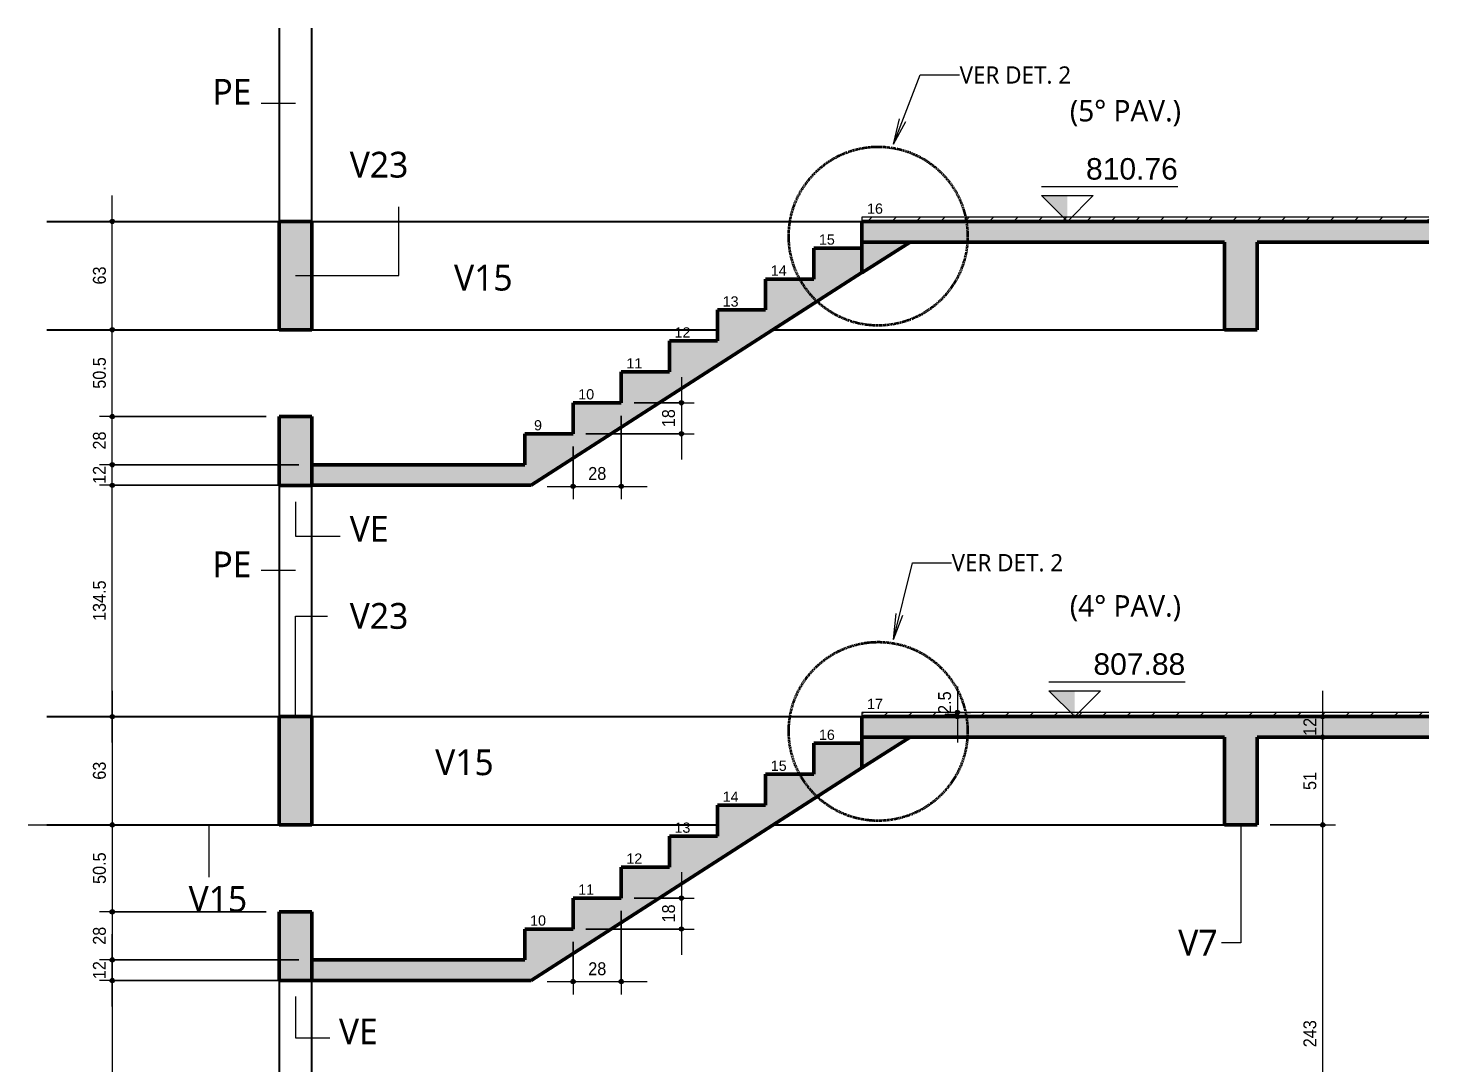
# Model space of a CAD drawing. Extents: x -875 to 3162, y 79010 to 88037.
# Drawn here: x 1768 to 2582, y 80587 to 81188 of the extents above; entities that cross this region are included whole.
import ezdxf

# ---------------------------------------------------------------- set-up
doc = ezdxf.new("R2010")
doc.units = 0
doc.linetypes.add('Hidden', pattern=[0.714375, 0.47625, -0.238125])
for name, color, linetype, lineweight in [('A-ANNO-DIMS', 7, 'Continuous', 9), ('A-ANNO-DIMS-50', 7, 'Continuous', 9), ('A-DETL-GENF', 7, 'Continuous', 18), ('A-DETL-MEDM', 7, 'Continuous', 50), ('A-FLOR', 7, 'Continuous', 25), ('G-ANNO-DIMS', 7, 'Continuous', 9), ('G-ANNO-TEXT', 7, 'Continuous', 9), ('S-BEAM', 7, 'Continuous', 25), ('S-BEAM-IDEN', 7, 'Continuous', 9), ('S-COLS', 7, 'Continuous', 25), ('S-COLS-IDEN', 7, 'Continuous', 9), ('S-STRS', 7, 'Continuous', 25), ('S-STRS-ANNO', 7, 'Continuous', 18)]:
    doc.layers.add(name, color=color, linetype=linetype, lineweight=lineweight)
doc.layers.add('A-DETL', color=7, linetype='Continuous', lineweight=18, true_color=0x00a600)
doc.styles.add('Arial', font='arial.ttf', dxfattribs={"height": 5.953125})
doc.styles.add('Arial_1', font='arial.ttf', dxfattribs={"width": 0.9, "height": 7.5})
doc.styles.add('Arial_2', font='arial.ttf', dxfattribs={"height": 12.5})
doc.styles.add('Gadugi', font='gadugi.ttf', dxfattribs={"height": 12.5})
doc.styles.add('Gadugi_1', font='gadugi.ttf', dxfattribs={"height": 15})
doc.styles.add('Gadugi_2', font='gadugi.ttf', dxfattribs={"height": 10})
doc.dimstyles.new('PED_1_5mm_ESQ', dxfattribs={"dimscale": 30.48, "dimtxt": 7.651945, "dimasz": 0.328084, "dimexe": 0.246063, "dimexo": 0.246063, "dimgap": 0.049213, "dimtad": 1, "dimdec": 1, "dimrnd": 0.5, "dimdsep": 46, "dimtxsty": 'Arial_1', "dimblk1": 'DOTSMALL', "dimblk2": 'DOTSMALL', "dimsah": 1, "dimcen": 0.09, "dimdle": 0.492126, "dimazin": 0, "dimtfac": 1, "dimtdec": 4, "dimtix": 1, "dimtmove": 0, "dimatfit": 3, "dimfxl": 1, "dimtvp": 1, "dimtolj": 1, "dimtzin": 0, "dimarcsym": 2})
doc.dimstyles.new('PED_1_5mm_ESQ_1', dxfattribs={"dimscale": 30.48, "dimtxt": 7.651945, "dimasz": 0.328084, "dimexe": 0.246063, "dimexo": 0.246063, "dimgap": 0.049213, "dimtad": 1, "dimdec": 1, "dimrnd": 0.5, "dimdsep": 46, "dimtxsty": 'Arial_1', "dimblk1": 'DOTSMALL', "dimblk2": 'DOTSMALL', "dimsah": 1, "dimcen": 0.09, "dimdle": 0.492126, "dimazin": 0, "dimtfac": 1, "dimtdec": 4, "dimtix": 1, "dimtmove": 1, "dimatfit": 3, "dimfxl": 1, "dimtvp": 1, "dimtolj": 1, "dimtzin": 0, "dimarcsym": 2})
pattern_1 = [(45, (2200.26, 83523.502), (-7.071068, 7.071068), [])]

# ---------------------------------------------------------------- blocks, each defined once
blk = doc.blocks.new('PED_COMPL_ESC_TRIANGULO_BAIXO_R00_2019 - 01-3741892-CT A 004 - CORTE D_2 ESCADA TÉRREO A 5PAV')
at = {"layer": 'S-BEAM', "true_color": 0xa6a6a6}
blk.add_hatch(color=253, dxfattribs=at).paths.add_polyline_path([(-411.88, 80164.2), (-383.76, 80182), (-411.88, 80182), (-411.88, 80164.23)], flags=0)
at = {"layer": 'S-BEAM', "lineweight": 50}
for p, q in [((-383.76, 80182), (-411.88, 80182)), ((-411.88, 80182), (-411.88, 80164.2)), ((-411.88, 80164.2), (-383.76, 80182))]:
    blk.add_line(p, q, dxfattribs=at)
blk = doc.blocks.new('Elevações de ponto - SIMBOLO DE NÍVEL-CORTE-2219088-CT A 004 - CORTE D_2 ESCADA TÉRREO A 5PAV')
at = {"layer": 'G-ANNO-DIMS'}
blk.add_hatch(color=256, dxfattribs=at).paths.add_polyline_path([(-644.97, 79165), (-644.97, 79150), (-659.97, 79165)], flags=0)
for p, q in [((-580.78, 79170.1), (-659.97, 79170.1)), ((-644.97, 79150), (-659.97, 79165)), ((-659.97, 79165), (-629.97, 79165)), ((-629.97, 79165), (-644.97, 79150))]:
    blk.add_line(p, q, dxfattribs=at)
blk = doc.blocks.new('DIMBLOCK174-CT A 004 - CORTE D_2 ESCADA TÉRREO A 5PAV')
at = {"layer": 'A-ANNO-DIMS-50', "transparency": 16777216}
h = blk.add_hatch(color=256, dxfattribs=at)
edge = h.paths.add_edge_path(flags=0)
edge.add_arc((1816.51, 80634.5), 1.25, 0, 360)
h = blk.add_hatch(color=256, dxfattribs=at)
edge = h.paths.add_edge_path(flags=0)
edge.add_arc((1816.51, 80482), 1.25, 0, 360)
for p, q in [((1816.51, 80649.5), (1816.51, 80467)), ((1925.14, 80634.5), (1809.01, 80634.5)), ((1816.51, 80634.5), (1925.14, 80634.5)), ((1906.14, 80482), (1809.01, 80482)), ((1816.51, 80482), (1906.14, 80482))]:
    blk.add_line(p, q, dxfattribs=at)
for centre in [(1816.51, 80634.5), (1816.51, 80482)]:
    blk.add_circle(centre, 1.25, dxfattribs=at)
at = {"layer": 'A-ANNO-DIMS-50', "color": 0, "transparency": 16777216, "insert": (1805.27, 80546.6), "char_height": 7.5, "width": 27.9708, "attachment_point": 1, "rotation": 90, "line_spacing_factor": 0.941778, "style": 'Arial_1'}
blk.add_mtext('152.5', dxfattribs=at)
blk = doc.blocks.new('_DotSmall')
at = {"color": 0, "linetype": 'ByBlock', "const_width": 0.5}
blk.add_lwpolyline([(-0.0625, 0, 1), (0.0625, 0, 1)], format="xyb", close=True, dxfattribs=at)
blk = doc.blocks.new('DIMBLOCK175-CT A 004 - CORTE D_2 ESCADA TÉRREO A 5PAV')
at = {"layer": 'A-ANNO-DIMS-50', "transparency": 16777216}
h = blk.add_hatch(color=256, dxfattribs=at)
edge = h.paths.add_edge_path(flags=0)
edge.add_arc((1816.51, 80646.5), 1.25, 0, 360)
h = blk.add_hatch(color=256, dxfattribs=at)
edge = h.paths.add_edge_path(flags=0)
edge.add_arc((1816.51, 80634.5), 1.25, 0, 360)
for p, q in [((1816.51, 80619.5), (1816.51, 80661.5)), ((1925.14, 80646.5), (1809.01, 80646.5)), ((1816.51, 80646.5), (1925.14, 80646.5)), ((1925.14, 80634.5), (1809.01, 80634.5)), ((1816.51, 80634.5), (1925.14, 80634.5))]:
    blk.add_line(p, q, dxfattribs=at)
for centre in [(1816.51, 80646.5), (1816.51, 80634.5)]:
    blk.add_circle(centre, 1.25, dxfattribs=at)
at = {"layer": 'A-ANNO-DIMS-50', "color": 0, "transparency": 16777216, "insert": (1805.27, 80635.32), "char_height": 7.5, "width": 12.4315, "attachment_point": 1, "rotation": 90, "line_spacing_factor": 0.941778, "style": 'Arial_1'}
blk.add_mtext('12', dxfattribs=at)
blk = doc.blocks.new('DIMBLOCK176-CT A 004 - CORTE D_2 ESCADA TÉRREO A 5PAV')
at = {"layer": 'A-ANNO-DIMS-50', "transparency": 16777216}
h = blk.add_hatch(color=256, dxfattribs=at)
edge = h.paths.add_edge_path(flags=0)
edge.add_arc((1816.51, 80725), 1.25, 0, 360)
h = blk.add_hatch(color=256, dxfattribs=at)
edge = h.paths.add_edge_path(flags=0)
edge.add_arc((1816.51, 80674.5), 1.25, 0, 360)
for p, q in [((1816.51, 80740), (1816.51, 80674.5)), ((1906.14, 80725), (1809.01, 80725)), ((1816.51, 80725), (1906.14, 80725)), ((1906.02, 80674.5), (1809.01, 80674.5)), ((1816.51, 80674.5), (1906.02, 80674.5))]:
    blk.add_line(p, q, dxfattribs=at)
for centre in [(1816.51, 80725), (1816.51, 80674.5)]:
    blk.add_circle(centre, 1.25, dxfattribs=at)
at = {"layer": 'A-ANNO-DIMS-50', "color": 0, "transparency": 16777216, "insert": (1805.27, 80690.69), "char_height": 7.5, "width": 21.7551, "attachment_point": 1, "rotation": 90, "line_spacing_factor": 0.941778, "style": 'Arial_1'}
blk.add_mtext('50.5', dxfattribs=at)
blk = doc.blocks.new('DIMBLOCK177-CT A 004 - CORTE D_2 ESCADA TÉRREO A 5PAV')
at = {"layer": 'A-ANNO-DIMS-50', "transparency": 16777216}
h = blk.add_hatch(color=256, dxfattribs=at)
edge = h.paths.add_edge_path(flags=0)
edge.add_arc((1816.51, 80674.5), 1.25, 0, 360)
h = blk.add_hatch(color=256, dxfattribs=at)
edge = h.paths.add_edge_path(flags=0)
edge.add_arc((1816.51, 80646.5), 1.25, 0, 360)
for p, q in [((1906.02, 80674.5), (1809.01, 80674.5)), ((1816.51, 80674.5), (1816.51, 80631.5)), ((1816.51, 80674.5), (1906.02, 80674.5)), ((1925.14, 80646.5), (1809.01, 80646.5)), ((1816.51, 80646.5), (1925.14, 80646.5))]:
    blk.add_line(p, q, dxfattribs=at)
for centre in [(1816.51, 80674.5), (1816.51, 80646.5)]:
    blk.add_circle(centre, 1.25, dxfattribs=at)
at = {"layer": 'A-ANNO-DIMS-50', "color": 0, "transparency": 16777216, "insert": (1805.27, 80655.32), "char_height": 7.5, "width": 12.4315, "attachment_point": 1, "rotation": 90, "line_spacing_factor": 0.941778, "style": 'Arial_1'}
blk.add_mtext('28', dxfattribs=at)
blk = doc.blocks.new('DIMBLOCK178-CT A 004 - CORTE D_2 ESCADA TÉRREO A 5PAV')
at = {"layer": 'A-ANNO-DIMS-50', "transparency": 16777216}
h = blk.add_hatch(color=256, dxfattribs=at)
edge = h.paths.add_edge_path(flags=0)
edge.add_arc((1816.51, 80788), 1.25, 0, 360)
h = blk.add_hatch(color=256, dxfattribs=at)
edge = h.paths.add_edge_path(flags=0)
edge.add_arc((1816.51, 80725), 1.25, 0, 360)
for p, q in [((1816.51, 80803), (1816.51, 80710)), ((1906.14, 80788), (1809.01, 80788)), ((1816.51, 80788), (1906.14, 80788)), ((1906.14, 80725), (1809.01, 80725)), ((1816.51, 80725), (1906.14, 80725))]:
    blk.add_line(p, q, dxfattribs=at)
for centre in [(1816.51, 80788), (1816.51, 80725)]:
    blk.add_circle(centre, 1.25, dxfattribs=at)
at = {"layer": 'A-ANNO-DIMS-50', "color": 0, "transparency": 16777216, "insert": (1805.27, 80751.32), "char_height": 7.5, "width": 12.4315, "attachment_point": 1, "rotation": 90, "line_spacing_factor": 0.941778, "style": 'Arial_1'}
blk.add_mtext('63', dxfattribs=at)
blk = doc.blocks.new('DIMBLOCK179-CT A 004 - CORTE D_2 ESCADA TÉRREO A 5PAV')
at = {"layer": 'A-ANNO-DIMS-50', "transparency": 16777216}
h = blk.add_hatch(color=256, dxfattribs=at)
edge = h.paths.add_edge_path(flags=0)
edge.add_arc((1816.51, 80922.53), 1.25, 0, 360)
h = blk.add_hatch(color=256, dxfattribs=at)
edge = h.paths.add_edge_path(flags=0)
edge.add_arc((1816.51, 80788), 1.25, 0, 360)
for p, q in [((1816.51, 80773), (1816.51, 80937.53)), ((1936.92, 80922.53), (1809.01, 80922.53)), ((1816.51, 80922.53), (1936.92, 80922.53)), ((1906.14, 80788), (1809.01, 80788)), ((1816.51, 80788), (1906.14, 80788))]:
    blk.add_line(p, q, dxfattribs=at)
for centre in [(1816.51, 80922.53), (1816.51, 80788)]:
    blk.add_circle(centre, 1.25, dxfattribs=at)
at = {"layer": 'A-ANNO-DIMS-50', "color": 0, "transparency": 16777216, "insert": (1805.27, 80843.61), "char_height": 7.5, "width": 27.9708, "attachment_point": 1, "rotation": 90, "line_spacing_factor": 0.941778, "style": 'Arial_1'}
blk.add_mtext('134.5', dxfattribs=at)
blk = doc.blocks.new('DIMBLOCK180-CT A 004 - CORTE D_2 ESCADA TÉRREO A 5PAV')
at = {"layer": 'A-ANNO-DIMS-50', "transparency": 16777216}
h = blk.add_hatch(color=256, dxfattribs=at)
edge = h.paths.add_edge_path(flags=0)
edge.add_arc((1816.51, 80934.53), 1.25, 0, 360)
h = blk.add_hatch(color=256, dxfattribs=at)
edge = h.paths.add_edge_path(flags=0)
edge.add_arc((1816.51, 80922.53), 1.25, 0, 360)
for p, q in [((1925.14, 80934.53), (1809.01, 80934.53)), ((1816.51, 80907.53), (1816.51, 80934.53)), ((1816.51, 80934.53), (1925.14, 80934.53)), ((1925.14, 80922.53), (1809.01, 80922.53)), ((1816.51, 80922.53), (1925.14, 80922.53))]:
    blk.add_line(p, q, dxfattribs=at)
for centre in [(1816.51, 80934.53), (1816.51, 80922.53)]:
    blk.add_circle(centre, 1.25, dxfattribs=at)
at = {"layer": 'A-ANNO-DIMS-50', "color": 0, "transparency": 16777216, "insert": (1805.27, 80923.35), "char_height": 7.5, "width": 12.4315, "attachment_point": 1, "rotation": 90, "line_spacing_factor": 0.941778, "style": 'Arial_1'}
blk.add_mtext('12', dxfattribs=at)
blk = doc.blocks.new('DIMBLOCK181-CT A 004 - CORTE D_2 ESCADA TÉRREO A 5PAV')
at = {"layer": 'A-ANNO-DIMS-50', "transparency": 16777216}
h = blk.add_hatch(color=256, dxfattribs=at)
edge = h.paths.add_edge_path(flags=0)
edge.add_arc((1816.51, 80962.5), 1.25, 0, 360)
h = blk.add_hatch(color=256, dxfattribs=at)
edge = h.paths.add_edge_path(flags=0)
edge.add_arc((1816.51, 80934.53), 1.25, 0, 360)
for p, q in [((1906.02, 80962.5), (1809.01, 80962.5)), ((1816.51, 80934.53), (1816.51, 80962.5)), ((1816.51, 80962.5), (1906.02, 80962.5)), ((1925.14, 80934.53), (1809.01, 80934.53)), ((1816.51, 80934.53), (1925.14, 80934.53))]:
    blk.add_line(p, q, dxfattribs=at)
for centre in [(1816.51, 80962.5), (1816.51, 80934.53)]:
    blk.add_circle(centre, 1.25, dxfattribs=at)
at = {"layer": 'A-ANNO-DIMS-50', "color": 0, "transparency": 16777216, "insert": (1805.27, 80943.33), "char_height": 7.5, "width": 12.4315, "attachment_point": 1, "rotation": 90, "line_spacing_factor": 0.941778, "style": 'Arial_1'}
blk.add_mtext('28', dxfattribs=at)
blk = doc.blocks.new('DIMBLOCK182-CT A 004 - CORTE D_2 ESCADA TÉRREO A 5PAV')
at = {"layer": 'A-ANNO-DIMS-50', "transparency": 16777216}
h = blk.add_hatch(color=256, dxfattribs=at)
edge = h.paths.add_edge_path(flags=0)
edge.add_arc((1816.51, 81013), 1.25, 0, 360)
h = blk.add_hatch(color=256, dxfattribs=at)
edge = h.paths.add_edge_path(flags=0)
edge.add_arc((1816.51, 80962.5), 1.25, 0, 360)
for p, q in [((1906.14, 81013), (1809.01, 81013)), ((1816.51, 80962.5), (1816.51, 81013)), ((1816.51, 81013), (1906.14, 81013)), ((1906.02, 80962.5), (1809.01, 80962.5)), ((1816.51, 80962.5), (1906.02, 80962.5))]:
    blk.add_line(p, q, dxfattribs=at)
for centre in [(1816.51, 81013), (1816.51, 80962.5)]:
    blk.add_circle(centre, 1.25, dxfattribs=at)
at = {"layer": 'A-ANNO-DIMS-50', "color": 0, "transparency": 16777216, "insert": (1805.27, 80978.69), "char_height": 7.5, "width": 21.7551, "attachment_point": 1, "rotation": 90, "line_spacing_factor": 0.941778, "style": 'Arial_1'}
blk.add_mtext('50.5', dxfattribs=at)
blk = doc.blocks.new('DIMBLOCK183-CT A 004 - CORTE D_2 ESCADA TÉRREO A 5PAV')
at = {"layer": 'A-ANNO-DIMS-50', "transparency": 16777216}
h = blk.add_hatch(color=256, dxfattribs=at)
edge = h.paths.add_edge_path(flags=0)
edge.add_arc((1816.51, 81076), 1.25, 0, 360)
h = blk.add_hatch(color=256, dxfattribs=at)
edge = h.paths.add_edge_path(flags=0)
edge.add_arc((1816.51, 81013), 1.25, 0, 360)
for p, q in [((1816.51, 81013), (1816.51, 81091)), ((1906.14, 81076), (1809.01, 81076)), ((1816.51, 81076), (1906.14, 81076)), ((1906.14, 81013), (1809.01, 81013)), ((1816.51, 81013), (1906.14, 81013))]:
    blk.add_line(p, q, dxfattribs=at)
for centre in [(1816.51, 81076), (1816.51, 81013)]:
    blk.add_circle(centre, 1.25, dxfattribs=at)
at = {"layer": 'A-ANNO-DIMS-50', "color": 0, "transparency": 16777216, "insert": (1805.27, 81039.32), "char_height": 7.5, "width": 12.4315, "attachment_point": 1, "rotation": 90, "line_spacing_factor": 0.941778, "style": 'Arial_1'}
blk.add_mtext('63', dxfattribs=at)
blk = doc.blocks.new('DIMBLOCK190-CT A 004 - CORTE D_2 ESCADA TÉRREO A 5PAV')
at = {"layer": 'A-ANNO-DIMS-50', "transparency": 16777216}
h = blk.add_hatch(color=256, dxfattribs=at)
edge = h.paths.add_edge_path(flags=0)
edge.add_arc((2520.64, 80725), 1.25, 0, 360)
h = blk.add_hatch(color=256, dxfattribs=at)
edge = h.paths.add_edge_path(flags=0)
edge.add_arc((2520.64, 80482), 1.25, 0, 360)
for p, q in [((2490.09, 80725), (2528.14, 80725)), ((2520.64, 80725), (2490.09, 80725)), ((2520.64, 80482), (2520.64, 80725)), ((2526.37, 80482), (2513.14, 80482)), ((2520.64, 80482), (2526.37, 80482))]:
    blk.add_line(p, q, dxfattribs=at)
for centre in [(2520.64, 80725), (2520.64, 80482)]:
    blk.add_circle(centre, 1.25, dxfattribs=at)
at = {"layer": 'A-ANNO-DIMS-50', "color": 0, "transparency": 16777216, "insert": (2509.4, 80595.73), "char_height": 7.5, "width": 18.6472, "attachment_point": 1, "rotation": 90, "line_spacing_factor": 0.941778, "style": 'Arial_1'}
blk.add_mtext('243', dxfattribs=at)
blk = doc.blocks.new('DIMBLOCK191-CT A 004 - CORTE D_2 ESCADA TÉRREO A 5PAV')
at = {"layer": 'A-ANNO-DIMS-50', "transparency": 16777216}
h = blk.add_hatch(color=256, dxfattribs=at)
edge = h.paths.add_edge_path(flags=0)
edge.add_arc((2520.64, 80776), 1.25, 0, 360)
h = blk.add_hatch(color=256, dxfattribs=at)
edge = h.paths.add_edge_path(flags=0)
edge.add_arc((2520.64, 80725), 1.25, 0, 360)
for p, q in [((2526.37, 80776), (2513.14, 80776)), ((2520.64, 80725), (2520.64, 80776)), ((2520.64, 80776), (2526.37, 80776)), ((2490.09, 80725), (2528.14, 80725)), ((2520.64, 80725), (2490.09, 80725))]:
    blk.add_line(p, q, dxfattribs=at)
for centre in [(2520.64, 80776), (2520.64, 80725)]:
    blk.add_circle(centre, 1.25, dxfattribs=at)
at = {"layer": 'A-ANNO-DIMS-50', "color": 0, "transparency": 16777216, "insert": (2509.4, 80745.32), "char_height": 7.5, "width": 12.4315, "attachment_point": 1, "rotation": 90, "line_spacing_factor": 0.941778, "style": 'Arial_1'}
blk.add_mtext('51', dxfattribs=at)
blk = doc.blocks.new('DIMBLOCK192-CT A 004 - CORTE D_2 ESCADA TÉRREO A 5PAV')
at = {"layer": 'A-ANNO-DIMS-50', "transparency": 16777216}
h = blk.add_hatch(color=256, dxfattribs=at)
edge = h.paths.add_edge_path(flags=0)
edge.add_arc((2520.64, 80788), 1.25, 0, 360)
h = blk.add_hatch(color=256, dxfattribs=at)
edge = h.paths.add_edge_path(flags=0)
edge.add_arc((2520.64, 80776), 1.25, 0, 360)
for p, q in [((2520.64, 80776), (2520.64, 80803)), ((2526.37, 80788), (2513.14, 80788)), ((2520.64, 80788), (2526.37, 80788)), ((2526.37, 80776), (2513.14, 80776)), ((2520.64, 80776), (2526.37, 80776))]:
    blk.add_line(p, q, dxfattribs=at)
for centre in [(2520.64, 80788), (2520.64, 80776)]:
    blk.add_circle(centre, 1.25, dxfattribs=at)
at = {"layer": 'A-ANNO-DIMS-50', "color": 0, "transparency": 16777216, "insert": (2509.4, 80776.82), "char_height": 7.5, "width": 12.4315, "attachment_point": 1, "rotation": 90, "line_spacing_factor": 0.941778, "style": 'Arial_1'}
blk.add_mtext('12', dxfattribs=at)
blk = doc.blocks.new('DIMBLOCK193-CT A 004 - CORTE D_2 ESCADA TÉRREO A 5PAV')
at = {"layer": 'A-ANNO-DIMS-50', "transparency": 16777216}
h = blk.add_hatch(color=256, dxfattribs=at)
edge = h.paths.add_edge_path(flags=0)
edge.add_arc((2308.16, 80790.5), 1.25, 0, 360)
h = blk.add_hatch(color=256, dxfattribs=at)
edge = h.paths.add_edge_path(flags=0)
edge.add_arc((2308.16, 80788), 1.25, 0, 360)
for p, q in [((2308.16, 80805.5), (2308.16, 80773)), ((2302.43, 80790.5), (2315.66, 80790.5)), ((2308.16, 80790.5), (2302.43, 80790.5)), ((2302.43, 80788), (2315.66, 80788)), ((2308.16, 80788), (2302.43, 80788))]:
    blk.add_line(p, q, dxfattribs=at)
for centre in [(2308.16, 80790.5), (2308.16, 80788)]:
    blk.add_circle(centre, 1.25, dxfattribs=at)
blk.add_ellipse((2308.16, 80789.58), major_axis=(7.39, 0), ratio=0.044051, start_param=3.141593, end_param=4.712389, dxfattribs=at)
at = {"layer": 'A-ANNO-DIMS-50', "color": 0, "transparency": 16777216, "insert": (2296.92, 80789.58), "char_height": 7.5, "width": 15.5393, "attachment_point": 1, "rotation": 90, "line_spacing_factor": 0.941778, "style": 'Arial_1'}
blk.add_mtext('2.5', dxfattribs=at)
blk = doc.blocks.new('DIMBLOCK205-CT A 004 - CORTE D_2 ESCADA TÉRREO A 5PAV')
at = {"layer": 'A-ANNO-DIMS-50', "transparency": 16777216}
h = blk.add_hatch(color=256, dxfattribs=at)
edge = h.paths.add_edge_path(flags=0)
edge.add_arc((2147.6, 80682.5), 1.25, 0, 360)
h = blk.add_hatch(color=256, dxfattribs=at)
edge = h.paths.add_edge_path(flags=0)
edge.add_arc((2147.6, 80664.5), 1.25, 0, 360)
for p, q in [((2147.6, 80697.5), (2147.6, 80649.5)), ((2120.09, 80682.5), (2155.1, 80682.5)), ((2147.6, 80682.5), (2120.09, 80682.5)), ((2092.09, 80664.5), (2155.1, 80664.5)), ((2147.6, 80664.5), (2092.09, 80664.5))]:
    blk.add_line(p, q, dxfattribs=at)
for centre in [(2147.6, 80682.5), (2147.6, 80664.5)]:
    blk.add_circle(centre, 1.25, dxfattribs=at)
at = {"layer": 'A-ANNO-DIMS-50', "color": 0, "transparency": 16777216, "insert": (2136.36, 80668.32), "char_height": 7.5, "width": 12.4315, "attachment_point": 1, "rotation": 90, "line_spacing_factor": 0.941778, "style": 'Arial_1'}
blk.add_mtext('18', dxfattribs=at)
blk = doc.blocks.new('DIMBLOCK206-CT A 004 - CORTE D_2 ESCADA TÉRREO A 5PAV')
at = {"layer": 'A-ANNO-DIMS-50', "transparency": 16777216}
h = blk.add_hatch(color=256, dxfattribs=at)
edge = h.paths.add_edge_path(flags=0)
edge.add_arc((2084.59, 80633.92), 1.25, 0, 360)
h = blk.add_hatch(color=256, dxfattribs=at)
edge = h.paths.add_edge_path(flags=0)
edge.add_arc((2112.59, 80633.92), 1.25, 0, 360)
for p, q in [((2112.59, 80675), (2112.59, 80626.42)), ((2112.59, 80633.92), (2112.59, 80675)), ((2084.59, 80657), (2084.59, 80626.42)), ((2084.59, 80633.92), (2084.59, 80657)), ((2069.59, 80633.92), (2127.59, 80633.92))]:
    blk.add_line(p, q, dxfattribs=at)
for centre in [(2084.59, 80633.92), (2112.59, 80633.92)]:
    blk.add_circle(centre, 1.25, dxfattribs=at)
at = {"layer": 'A-ANNO-DIMS-50', "color": 0, "transparency": 16777216, "insert": (2093.41, 80645.15), "char_height": 7.5, "width": 12.4315, "attachment_point": 1, "line_spacing_factor": 0.941778, "style": 'Arial_1'}
blk.add_mtext('28', dxfattribs=at)
blk = doc.blocks.new('DIMBLOCK207-CT A 004 - CORTE D_2 ESCADA TÉRREO A 5PAV')
at = {"layer": 'A-ANNO-DIMS-50', "transparency": 16777216}
h = blk.add_hatch(color=256, dxfattribs=at)
edge = h.paths.add_edge_path(flags=0)
edge.add_arc((2147.6, 80970.52), 1.25, 0, 360)
h = blk.add_hatch(color=256, dxfattribs=at)
edge = h.paths.add_edge_path(flags=0)
edge.add_arc((2147.6, 80952.52), 1.25, 0, 360)
for p, q in [((2147.6, 80985.52), (2147.6, 80937.52)), ((2120.09, 80970.52), (2155.1, 80970.52)), ((2147.6, 80970.52), (2120.09, 80970.52)), ((2092.09, 80952.52), (2155.1, 80952.52)), ((2147.6, 80952.52), (2092.09, 80952.52))]:
    blk.add_line(p, q, dxfattribs=at)
for centre in [(2147.6, 80970.52), (2147.6, 80952.52)]:
    blk.add_circle(centre, 1.25, dxfattribs=at)
at = {"layer": 'A-ANNO-DIMS-50', "color": 0, "transparency": 16777216, "insert": (2136.36, 80956.34), "char_height": 7.5, "width": 12.4315, "attachment_point": 1, "rotation": 90, "line_spacing_factor": 0.941778, "style": 'Arial_1'}
blk.add_mtext('18', dxfattribs=at)
blk = doc.blocks.new('DIMBLOCK208-CT A 004 - CORTE D_2 ESCADA TÉRREO A 5PAV')
at = {"layer": 'A-ANNO-DIMS-50', "transparency": 16777216}
h = blk.add_hatch(color=256, dxfattribs=at)
edge = h.paths.add_edge_path(flags=0)
edge.add_arc((2084.59, 80921.94), 1.25, 0, 360)
h = blk.add_hatch(color=256, dxfattribs=at)
edge = h.paths.add_edge_path(flags=0)
edge.add_arc((2112.59, 80921.94), 1.25, 0, 360)
for p, q in [((2112.59, 80963.02), (2112.59, 80914.44)), ((2112.59, 80921.94), (2112.59, 80963.02)), ((2084.59, 80945.02), (2084.59, 80914.44)), ((2084.59, 80921.94), (2084.59, 80945.02)), ((2069.59, 80921.94), (2127.59, 80921.94))]:
    blk.add_line(p, q, dxfattribs=at)
for centre in [(2084.59, 80921.94), (2112.59, 80921.94)]:
    blk.add_circle(centre, 1.25, dxfattribs=at)
at = {"layer": 'A-ANNO-DIMS-50', "color": 0, "transparency": 16777216, "insert": (2093.41, 80933.18), "char_height": 7.5, "width": 12.4315, "attachment_point": 1, "line_spacing_factor": 0.941778, "style": 'Arial_1'}
blk.add_mtext('28', dxfattribs=at)

msp = doc.modelspace()

# ---------------------------------------------------------------- hatches: boundary and pattern name
at = {"layer": 'A-DETL-GENF', "true_color": 0x808080}
h = msp.add_hatch(dxfattribs=at)
h.set_pattern_fill('FP_1', color=8, style=0, pattern_type=2)
h.set_pattern_definition(pattern_1)
h.paths.add_polyline_path([(2252.59, 81076), (2582.45, 81076), (2582.45, 81078.5), (2252.59, 81078.5)], flags=0)
h = msp.add_hatch(dxfattribs=at)
h.set_pattern_fill('FP_1', color=8, style=0, pattern_type=2)
h.set_pattern_definition(pattern_1)
h.paths.add_polyline_path([(2463.59, 80788), (2582.45, 80788), (2582.45, 80790.5), (2252.59, 80790.5), (2252.59, 80788)], flags=0)
at = {"layer": 'A-FLOR', "true_color": 0xa6a6a6}
for points in [[(2290.15, 81064), (2463.59, 81064), (2463.59, 81076), (2252.59, 81076), (2252.59, 81064), (2258.03, 81064)], [(2582.45, 81064), (2582.45, 81076), (2482.59, 81076), (2482.59, 81064)], [(2290.15, 80776), (2463.59, 80776), (2463.59, 80788), (2252.59, 80788), (2252.59, 80776), (2258.03, 80776)], [(2582.45, 80776), (2582.45, 80788), (2482.59, 80788), (2482.59, 80776)]]:
    msp.add_hatch(color=253, dxfattribs=at).paths.add_polyline_path(points, flags=0)
at = {"layer": 'S-BEAM', "true_color": 0xa6a6a6}
for points in [[(1913.64, 81013), (1932.64, 81013), (1932.64, 81076), (1913.64, 81076)], [(2463.59, 81013), (2482.59, 81013), (2482.59, 81076), (2463.59, 81076), (2463.59, 81046.24)], [(1932.52, 80922.5), (1932.52, 80962.5), (1913.52, 80962.5), (1913.52, 80922.5), (1913.64, 80922.5)], [(1913.64, 80725), (1932.64, 80725), (1932.64, 80788), (1913.64, 80788)], [(2463.59, 80725), (2482.59, 80725), (2482.59, 80788), (2463.59, 80788), (2463.59, 80758.23)], [(1932.52, 80634.5), (1932.52, 80674.5), (1913.52, 80674.5), (1913.52, 80634.5), (1913.64, 80634.5)]]:
    msp.add_hatch(color=253, dxfattribs=at).paths.add_polyline_path(points, flags=0)
at = {"layer": 'S-STRS', "true_color": 0xa6a6a6}
for points in [[(2056.59, 80922.53), (2060.11, 80922.53), (2252.59, 81046.24), (2252.59, 81060.5), (2224.59, 81060.5), (2224.59, 81042.51), (2196.59, 81042.51), (2196.59, 81024.51), (2168.59, 81024.51), (2168.59, 81006.51), (2140.59, 81006.51), (2140.59, 80988.52), (2112.59, 80988.52), (2112.59, 80970.52), (2084.59, 80970.52), (2084.59, 80952.52), (2056.59, 80952.52), (2056.59, 80934.53)], [(2037.92, 80922.53), (2056.59, 80922.53), (2056.59, 80934.53), (1932.64, 80934.53), (1932.64, 80922.53)], [(2060.11, 80634.5), (2252.59, 80758.23), (2252.59, 80772.5), (2224.59, 80772.5), (2224.59, 80754.5), (2196.59, 80754.5), (2196.59, 80736.5), (2168.59, 80736.5), (2168.59, 80718.5), (2140.59, 80718.5), (2140.59, 80700.5), (2112.59, 80700.5), (2112.59, 80682.5), (2084.59, 80682.5), (2084.59, 80664.5), (2056.59, 80664.5), (2056.59, 80634.5)], [(1932.64, 80634.5), (2056.59, 80634.5), (2056.59, 80646.5), (1932.64, 80646.5), (1932.64, 80643.85)]]:
    msp.add_hatch(color=253, dxfattribs=at).paths.add_polyline_path(points, flags=0)

# ---------------------------------------------------------------- linework, layer by layer
at = {"layer": 'A-DETL', "color": 7, "lineweight": 9}
for p, q in [((1923.14, 81144.5), (1903.14, 81144.5)), ((1983.14, 81044.5), (1983.14, 81084.5)), ((1923.14, 81044.5), (1983.14, 81044.5)), ((1923.14, 80912.96), (1923.14, 80892.96)), ((1923.14, 80892.96), (1949.14, 80892.96)), ((1923.14, 80872.96), (1903.14, 80872.96)), ((1923.02, 80625.3), (1923.02, 80601.3)), ((1923.02, 80601.3), (1943.02, 80601.3))]:
    msp.add_line(p, q, dxfattribs=at)
at = {"layer": 'A-DETL', "color": 7}
for p, q in [((2582.45, 81078.5), (2252.59, 81078.5)), ((2252.59, 81078.5), (2252.59, 81076)), ((2252.59, 81076), (2582.45, 81076)), ((2582.45, 80790.5), (2252.59, 80790.5)), ((2252.59, 80790.5), (2252.59, 80788)), ((2252.59, 80788), (2582.45, 80788))]:
    msp.add_line(p, q, dxfattribs=at)
at = {"layer": 'A-DETL', "color": 1, "linetype": 'Hidden', "lineweight": 35, "true_color": 0xff0000}
for centre in [(2262.05, 81067.44), (2262.05, 80779.43)]:
    msp.add_circle(centre, 52, dxfattribs=at)
at = {"layer": 'A-DETL-MEDM'}
for p, q in [((2260.37, 81076), (2463.59, 81076)), ((2252.59, 81066.74), (2252.59, 81064)), ((2276.34, 81064), (2463.34, 81064)), ((2260.37, 80788), (2463.59, 80788)), ((2252.59, 80778.73), (2252.59, 80776)), ((2276.34, 80776), (2463.59, 80776))]:
    msp.add_line(p, q, dxfattribs=at)
at = {"layer": 'A-FLOR', "lineweight": 50}
for p, q in [((2463.59, 81076), (2252.59, 81076)), ((2252.59, 81076), (2252.59, 81064)), ((2582.45, 81076), (2482.59, 81076)), ((2252.59, 81064), (2463.59, 81064)), ((2482.59, 81064), (2582.45, 81064)), ((2463.59, 80788), (2252.59, 80788)), ((2252.59, 80788), (2252.59, 80776)), ((2582.45, 80788), (2482.59, 80788)), ((2482.59, 80776), (2582.45, 80776))]:
    msp.add_line(p, q, dxfattribs=at)
at = {"layer": 'G-ANNO-TEXT'}
for p, q in [((2270.93, 81120.91), (2286.56, 81161.17)), ((2286.56, 81161.17), (2309.42, 81161.17)), ((2270.93, 81120.91), (2274.52, 81135.61)), ((2270.93, 81120.91), (2278.2, 81134.18)), ((2270.93, 80832.91), (2281.92, 80877.53)), ((2281.92, 80877.53), (2304.77, 80877.53)), ((2270.93, 80832.91), (2272.6, 80847.95)), ((2270.93, 80832.91), (2276.43, 80847))]:
    msp.add_line(p, q, dxfattribs=at)
at = {"layer": 'S-BEAM'}
for p, q in [((1778.47, 81076), (1913.64, 81076)), ((1932.64, 81076), (2252.59, 81076)), ((1778.47, 81013), (1913.64, 81013)), ((1932.64, 81013), (2168.59, 81013)), ((2200.89, 81013), (2463.59, 81013)), ((1778.47, 80788), (1913.64, 80788)), ((1932.64, 80788), (2252.59, 80788)), ((1778.47, 80725), (1913.64, 80725)), ((1932.64, 80725), (2168.59, 80725)), ((2200.9, 80725), (2463.59, 80725))]:
    msp.add_line(p, q, dxfattribs=at)
at = {"layer": 'S-BEAM', "lineweight": 50}
for p, q in [((1932.64, 81076), (1913.64, 81076)), ((1913.64, 81076), (1913.64, 81013)), ((1932.64, 81013), (1932.64, 81076)), ((2482.59, 81076), (2463.59, 81076)), ((2463.59, 81064), (2463.59, 81013)), ((2482.59, 81013), (2482.59, 81064)), ((1913.64, 81013), (1932.64, 81013)), ((2463.59, 81013), (2482.59, 81013)), ((1932.52, 80962.5), (1913.52, 80962.5)), ((1913.52, 80962.5), (1913.52, 80922.5)), ((1932.52, 80922.5), (1932.52, 80962.5)), ((1913.52, 80922.5), (1932.52, 80922.5)), ((1932.64, 80788), (1913.64, 80788)), ((1913.64, 80788), (1913.64, 80725)), ((1932.64, 80725), (1932.64, 80788)), ((2482.59, 80788), (2463.59, 80788)), ((2463.59, 80776), (2463.59, 80725)), ((2482.59, 80725), (2482.59, 80776)), ((1913.64, 80725), (1932.64, 80725)), ((2463.59, 80725), (2482.59, 80725)), ((1932.52, 80674.5), (1913.52, 80674.5)), ((1913.52, 80674.5), (1913.52, 80634.5)), ((1932.52, 80634.5), (1932.52, 80674.5)), ((1913.52, 80634.5), (1932.52, 80634.5))]:
    msp.add_line(p, q, dxfattribs=at)
at = {"layer": 'S-BEAM-IDEN'}
for p, q in [((1923.14, 80846.53), (1941.65, 80846.53)), ((1923.14, 80788), (1923.14, 80846.53)), ((1767.52, 80725), (1872.79, 80725)), ((1872.79, 80725), (1872.79, 80694.7)), ((2473.09, 80725), (2473.09, 80656.53)), ((2473.09, 80656.53), (2461.72, 80656.53))]:
    msp.add_line(p, q, dxfattribs=at)
at = {"layer": 'S-COLS'}
for p, q in [((1913.64, 81188.48), (1913.64, 81076)), ((1932.64, 81076), (1932.64, 81188.48)), ((1932.64, 80962.5), (1932.52, 80962.5)), ((1932.64, 80934.53), (1932.64, 80962.5)), ((1932.64, 80788), (1932.64, 80922.53)), ((1913.64, 80922.5), (1913.64, 80788)), ((1932.64, 80674.5), (1932.52, 80674.5)), ((1932.64, 80646.5), (1932.64, 80674.5)), ((1913.64, 80634.5), (1913.64, 80482)), ((1932.64, 80482), (1932.64, 80634.5))]:
    msp.add_line(p, q, dxfattribs=at)
at = {"layer": 'S-STRS', "lineweight": 50}
for p, q in [((2252.59, 81060.5), (2224.59, 81060.5)), ((2224.59, 81060.5), (2224.59, 81042.51)), ((2060.11, 80922.53), (2252.59, 81046.24)), ((2224.59, 81042.51), (2196.59, 81042.51)), ((2196.59, 81042.51), (2196.59, 81024.51)), ((2196.59, 81024.51), (2168.59, 81024.51)), ((2168.59, 81024.51), (2168.59, 81006.51)), ((2168.59, 81006.51), (2140.59, 81006.51)), ((2140.59, 81006.51), (2140.59, 80988.52)), ((2140.59, 80988.52), (2112.59, 80988.52)), ((2112.59, 80988.52), (2112.59, 80970.52)), ((2112.59, 80970.52), (2084.59, 80970.52)), ((2084.59, 80970.52), (2084.59, 80952.52)), ((2084.59, 80952.52), (2056.59, 80952.52)), ((2056.59, 80952.52), (2056.59, 80934.53)), ((2056.59, 80934.53), (1932.64, 80934.53)), ((1932.64, 80934.53), (1932.64, 80922.53)), ((1932.64, 80922.53), (2056.59, 80922.53)), ((2056.59, 80922.53), (2060.11, 80922.53)), ((2252.59, 80772.5), (2224.59, 80772.5)), ((2224.59, 80772.5), (2224.59, 80754.5)), ((2060.11, 80634.5), (2252.59, 80758.23)), ((2224.59, 80754.5), (2196.59, 80754.5)), ((2196.59, 80754.5), (2196.59, 80736.5)), ((2196.59, 80736.5), (2168.59, 80736.5)), ((2168.59, 80736.5), (2168.59, 80718.5)), ((2168.59, 80718.5), (2140.59, 80718.5)), ((2140.59, 80718.5), (2140.59, 80700.5)), ((2140.59, 80700.5), (2112.59, 80700.5)), ((2112.59, 80700.5), (2112.59, 80682.5)), ((2112.59, 80682.5), (2084.59, 80682.5)), ((2084.59, 80682.5), (2084.59, 80664.5)), ((2084.59, 80664.5), (2056.59, 80664.5)), ((2056.59, 80664.5), (2056.59, 80646.5)), ((2056.59, 80646.5), (1932.64, 80646.5)), ((1932.64, 80646.5), (1932.64, 80634.5)), ((1932.64, 80634.5), (2056.59, 80634.5)), ((2056.59, 80634.5), (2060.11, 80634.5))]:
    msp.add_line(p, q, dxfattribs=at)

# ---------------------------------------------------------------- block references
at = {"layer": 'G-ANNO-DIMS'}
for p in [(3017.06, 1926), (3021.38, 1638)]:
    msp.add_blockref('Elevações de ponto - SIMBOLO DE NÍVEL-CORTE-2219088-CT A 004 - CORTE D_2 ESCADA TÉRREO A 5PAV', p, dxfattribs=at)
at = {"layer": 'S-BEAM'}
for p in [(2664.47, 882), (2664.47, 594)]:
    msp.add_blockref('PED_COMPL_ESC_TRIANGULO_BAIXO_R00_2019 - 01-3741892-CT A 004 - CORTE D_2 ESCADA TÉRREO A 5PAV', p, dxfattribs=at)

# ---------------------------------------------------------------- texts
at = {"layer": 'G-ANNO-DIMS', "char_height": 12.5, "width": 63.9697, "attachment_point": 1, "line_spacing_factor": 0.941778, "style": 'Arial_2'}
for s, insert in [('810.76', (2382.94, 81112.82)), ('807.88', (2387.26, 80824.82))]:
    msp.add_mtext(s, dxfattribs=dict(at, insert=insert))
at = {"layer": 'G-ANNO-TEXT', "attachment_point": 1}
for s, insert, char_height, width, style in [('VER DET. 2', (2309.42, 81166.17), 10, 82.5738, 'Gadugi_2'), ('(5° PAV.)', (2373.54, 81146.66), 12.5, 81.7721, 'Gadugi'), ('VER DET. 2', (2304.77, 80882.53), 10, 82.5738, 'Gadugi_2'), ('(4° PAV.)', (2373.54, 80858.66), 12.5, 81.7721, 'Gadugi')]:
    msp.add_mtext(s, dxfattribs=dict(at, insert=insert, char_height=char_height, width=width, style=style))
at = {"layer": 'S-BEAM-IDEN', "char_height": 15, "attachment_point": 1, "style": 'Gadugi_1'}
for s, insert, width in [('V23', (1954.65, 81116.51), 44.0928), ('V15', (2015.32, 81050.79), 44.0928), ('VE', (1954.65, 80904.71), 28.8607), ('V23', (1954.65, 80854.08), 44.0928), ('V15', (2004.35, 80768.97), 44.0928), ('V15', (1860.94, 80689.53), 44.0928), ('V7', (2436.57, 80664.08), 30.0633), ('VE', (1948.36, 80612.43), 28.8607)]:
    msp.add_mtext(s, dxfattribs=dict(at, insert=insert, width=width))
at = {"layer": 'S-COLS-IDEN', "char_height": 15, "width": 27.2574, "attachment_point": 1, "style": 'Gadugi_1'}
for insert in [(1874.79, 81158.91), (1874.79, 80884.05)]:
    msp.add_mtext('PE', dxfattribs=dict(at, insert=insert))
at = {"layer": 'S-STRS-ANNO', "attachment_point": 1, "line_spacing_factor": 0.941778, "style": 'Arial'}
for s, insert, char_height, width in [('16', (2255.58, 81086.42), 5.953, 10.9888), ('15', (2227.58, 81068.43), 5.953, 10.9888), ('14', (2199.58, 81050.43), 5.953, 10.9888), ('13', (2171.58, 81032.43), 5.953, 10.9888), ('12', (2143.58, 81014.44), 5.953, 10.9888), ('11', (2115.58, 80996.44), 5.953, 10.9888), ('10', (2087.58, 80978.44), 5.953, 10.9888), ('9', (2061.87, 80960.44), 5.95, 5.4944), ('17', (2255.58, 80798.42), 5.953, 10.9888), ('16', (2227.58, 80780.42), 5.953, 10.9888), ('15', (2199.58, 80762.42), 5.953, 10.9888), ('14', (2171.58, 80744.42), 5.953, 10.9888), ('13', (2143.58, 80726.42), 5.953, 10.9888), ('12', (2115.58, 80708.42), 5.953, 10.9888), ('11', (2087.58, 80690.42), 5.953, 10.9888), ('10', (2059.58, 80672.42), 5.953, 10.9888)]:
    msp.add_mtext(s, dxfattribs=dict(at, insert=insert, char_height=char_height, width=width))

# ---------------------------------------------------------------- dimensions: what is measured, and where the dimension line sits
at = {"layer": 'A-ANNO-DIMS'}
for base, p1, p2, override, picture, middle in [((1816.51, 81076), (1913.64, 81013), (1913.64, 81076), {"dimpost": '<>', "dimfxl": 63}, 'DIMBLOCK183-CT A 004 - CORTE D_2 ESCADA TÉRREO A 5PAV', (1811.18, 81044.5)), ((1816.51, 81013), (1913.52, 80962.5), (1913.64, 81013), {"dimpost": '<>', "dimfxl": 50.501148}, 'DIMBLOCK182-CT A 004 - CORTE D_2 ESCADA TÉRREO A 5PAV', (1811.18, 80987.75)), ((2147.6, 80952.52), (2112.59, 80970.52), (2084.59, 80952.52), {"dimpost": '<>', "dimfxl": 33.284978}, 'DIMBLOCK207-CT A 004 - CORTE D_2 ESCADA TÉRREO A 5PAV', (2142.27, 80961.52)), ((1816.51, 80962.5), (1932.64, 80934.53), (1913.52, 80962.5), {"dimpost": '<>', "dimfxl": 33.885545}, 'DIMBLOCK181-CT A 004 - CORTE D_2 ESCADA TÉRREO A 5PAV', (1811.18, 80948.51)), ((1816.51, 80922.53), (1913.64, 80788), (1944.42, 80922.53), {"dimpost": '<>', "dimfxl": 138.001825}, 'DIMBLOCK179-CT A 004 - CORTE D_2 ESCADA TÉRREO A 5PAV', (1811.18, 80855.26)), ((1816.51, 80934.53), (1932.64, 80922.53), (1932.64, 80934.53), {"dimpost": '<>', "dimfxl": 12}, 'DIMBLOCK180-CT A 004 - CORTE D_2 ESCADA TÉRREO A 5PAV', (1811.25, 80928.53)), ((1816.51, 80725), (1913.64, 80788), (1913.64, 80725), {"dimpost": '<>', "dimfxl": 63}, 'DIMBLOCK178-CT A 004 - CORTE D_2 ESCADA TÉRREO A 5PAV', (1811.18, 80756.5)), ((2520.64, 80788), (2518.87, 80776), (2518.87, 80788), {"dimpost": '<>', "dimfxl": 12}, 'DIMBLOCK192-CT A 004 - CORTE D_2 ESCADA TÉRREO A 5PAV', (2515.37, 80782)), ((2520.64, 80776), (2482.59, 80725), (2518.87, 80776), {"dimpost": '<>', "dimfxl": 62.589372}, 'DIMBLOCK191-CT A 004 - CORTE D_2 ESCADA TÉRREO A 5PAV', (2515.31, 80750.5)), ((1816.51, 80674.5), (1913.64, 80725), (1913.52, 80674.5), {"dimpost": '<>', "dimfxl": 50.500148}, 'DIMBLOCK176-CT A 004 - CORTE D_2 ESCADA TÉRREO A 5PAV', (1811.18, 80699.75)), ((2520.64, 80725), (2518.87, 80482), (2482.59, 80725), {"dimpost": '<>', "dimfxl": 245.693772}, 'DIMBLOCK190-CT A 004 - CORTE D_2 ESCADA TÉRREO A 5PAV', (2515.31, 80603.5)), ((2147.6, 80664.5), (2112.59, 80682.5), (2084.59, 80664.5), {"dimpost": '<>', "dimfxl": 33.286634}, 'DIMBLOCK205-CT A 004 - CORTE D_2 ESCADA TÉRREO A 5PAV', (2142.27, 80673.5)), ((1816.51, 80646.5), (1913.52, 80674.5), (1932.64, 80646.5), {"dimpost": '<>', "dimfxl": 33.9066}, 'DIMBLOCK177-CT A 004 - CORTE D_2 ESCADA TÉRREO A 5PAV', (1811.18, 80660.5)), ((1816.51, 80646.5), (1932.64, 80634.5), (1932.64, 80646.5), {"dimpost": '<>', "dimfxl": 12}, 'DIMBLOCK175-CT A 004 - CORTE D_2 ESCADA TÉRREO A 5PAV', (1811.25, 80640.5)), ((1816.51, 80482), (1932.64, 80634.5), (1913.64, 80482), {"dimpost": '<>', "dimfxl": 153.679049}, 'DIMBLOCK174-CT A 004 - CORTE D_2 ESCADA TÉRREO A 5PAV', (1811.18, 80558.25))]:
    dim = msp.add_linear_dim(base=base, p1=p1, p2=p2, angle=90, dimstyle='PED_1_5mm_ESQ', override=override, dxfattribs=at)
    dim.commit()
    dim.dimension.update_dxf_attribs({"geometry": picture, "text_midpoint": middle})
for base, p1, p2, override, picture, middle in [((2112.59, 80921.94), (2084.59, 80952.52), (2112.59, 80970.52), {"dimpost": '<>', "dimfxl": 33.284978}, 'DIMBLOCK208-CT A 004 - CORTE D_2 ESCADA TÉRREO A 5PAV', (2098.59, 80927.27)), ((2112.59, 80633.92), (2084.59, 80664.5), (2112.59, 80682.5), {"dimpost": '<>', "dimfxl": 33.286634}, 'DIMBLOCK206-CT A 004 - CORTE D_2 ESCADA TÉRREO A 5PAV', (2098.59, 80639.25))]:
    dim = msp.add_linear_dim(base=base, p1=p1, p2=p2, dimstyle='PED_1_5mm_ESQ', override=override, dxfattribs=at)
    dim.commit()
    dim.dimension.update_dxf_attribs({"geometry": picture, "text_midpoint": middle})
dim = msp.add_linear_dim(base=(2308.16, 80788), p1=(2309.93, 80790.5), p2=(2309.93, 80788), angle=90, dimstyle='PED_1_5mm_ESQ_1', override={"dimpost": '<>', "dimfxl": 2.5}, dxfattribs=at)
dim.commit()
dim.dimension.update_dxf_attribs({"geometry": 'DIMBLOCK193-CT A 004 - CORTE D_2 ESCADA TÉRREO A 5PAV', "text_midpoint": (2301.92, 80797.35), "dimtype": 160, "text_rotation": 90})

doc.saveas('drawing.dxf')
